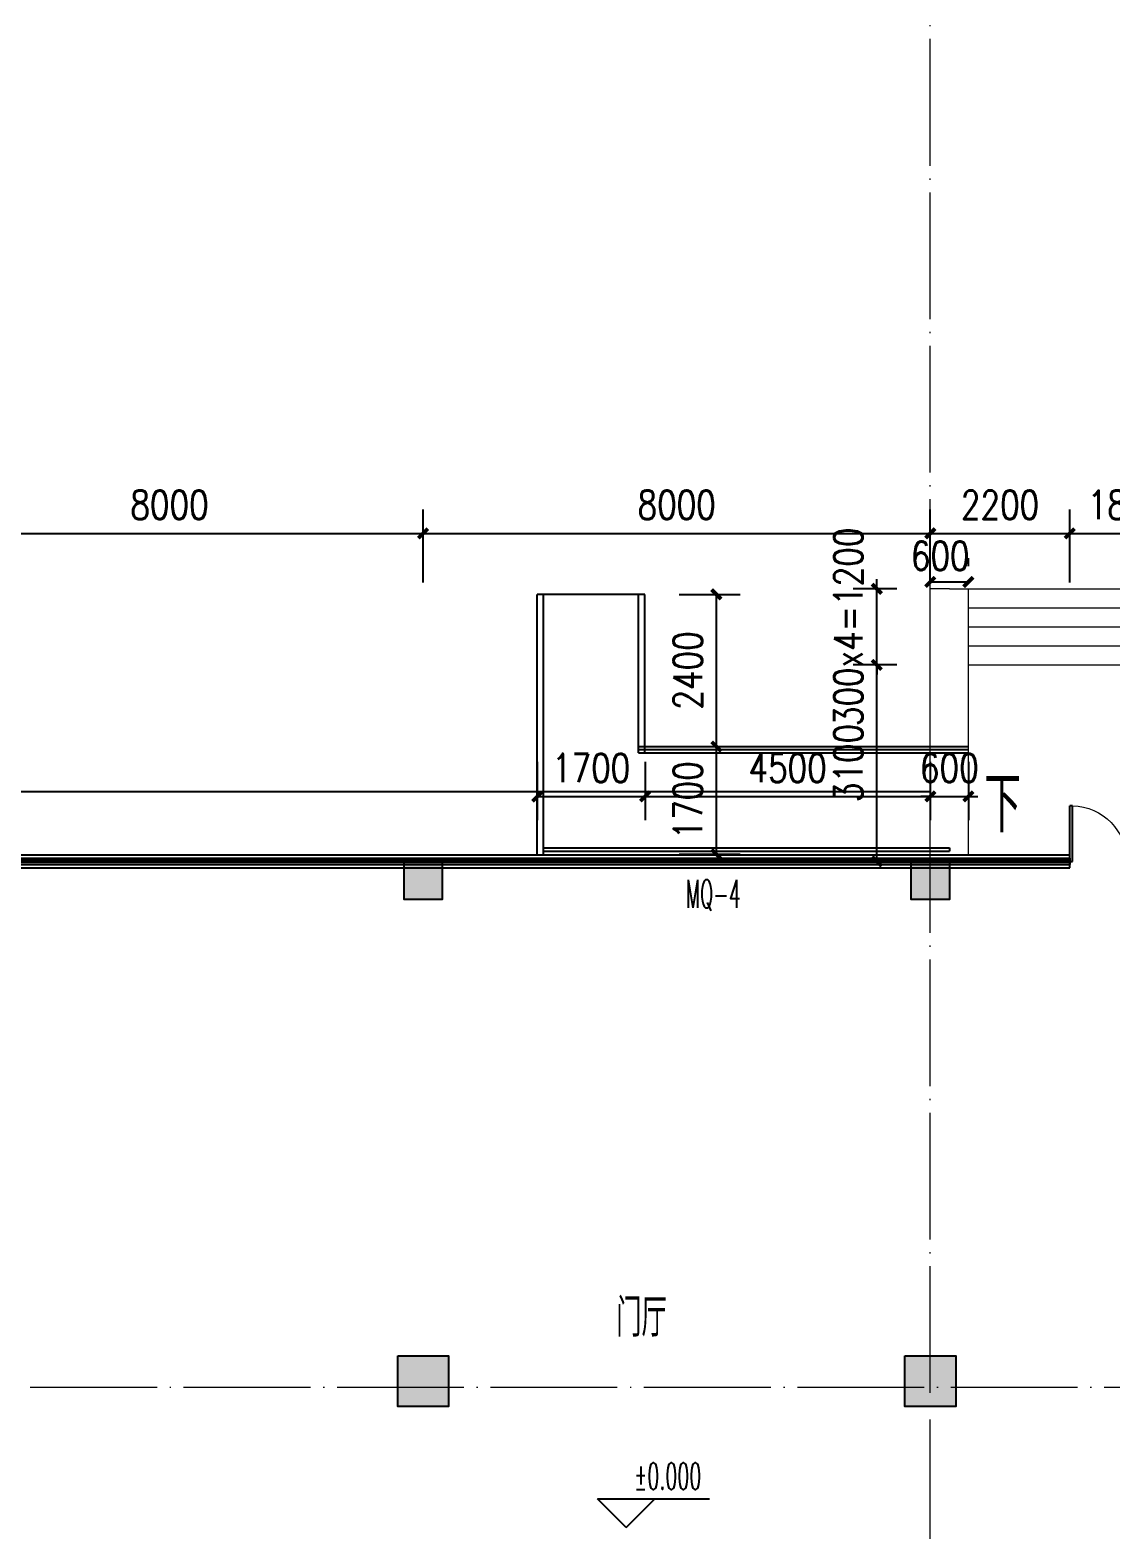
# Model space of a CAD drawing. Extents: x 1417642 to 3570900, y 124798 to 1191112.
# Drawn here: x 1479279 to 1496329, y 659885 to 683549 of the extents above; entities that cross this region are included whole.
import ezdxf

# ---------------------------------------------------------------- set-up
doc = ezdxf.new("R2010")
doc.units = 0
doc.header["$LTSCALE"] = 1000
doc.header["$MEASUREMENT"] = 0
doc.linetypes.add('DOTE', pattern=[2.42, 2, -0.2, 0.02, -0.2])
doc.layers.get('0').update_dxf_attribs({"linetype": 'CONTINUOUS'})
doc.layers.get('Defpoints').update_dxf_attribs({"linetype": 'CONTINUOUS'})
for name, color, linetype in [('colu', 2, 'CONTINUOUS'), ('CURTWALL', 132, 'CONTINUOUS'), ('DIM_ELEV', 3, 'CONTINUOUS'), ('DIM_SYMB', 3, 'CONTINUOUS'), ('DOTE', 1, 'DOTE'), ('PUB_DIM', 3, 'CONTINUOUS'), ('PUB_TEXT', 40, 'CONTINUOUS'), ('STAIR', 2, 'CONTINUOUS'), ('tiaozheng', 20, 'CONTINUOUS'), ('WINDOW', 2, 'CONTINUOUS'), ('WINDOW_TEXT', 7, 'CONTINUOUS'), ('屋面轮廓', 101, 'CONTINUOUS'), ('柱填充 @ 1', 8, 'CONTINUOUS')]:
    doc.layers.add(name, color=color, linetype=linetype)
doc.styles.add('_TCH_DIM', font='ROMANS', dxfattribs={"width": 0.7, "bigfont": 'Z'})
doc.styles.add('_TCH_WINDOW', font='ROMANS.shx', dxfattribs={"width": 0.7, "height": 400, "bigfont": 'Z.shx'})
doc.styles.add('DIM_FONT', font='SIMPLEX.shx', dxfattribs={"width": 0.8})
doc.styles.add('Z', font='ROMANS', dxfattribs={"width": 0.7, "bigfont": 'Z'})
doc.dimstyles.new('DIMN150', dxfattribs={"dimscale": 1.5, "dimtxt": 300, "dimasz": 100, "dimexe": 250, "dimexo": 300, "dimgap": 150, "dimtad": 1, "dimdec": 0, "dimzin": 0, "dimdsep": 46, "dimtxsty": 'DIM_FONT', "dimblk": 'ARCHTICK', "dimcen": 0.09, "dimdle": 1.5, "dimclrt": 7, "dimazin": 2, "dimtfac": 1, "dimtdec": 0, "dimtix": 1, "dimtmove": 2, "dimatfit": 3, "dimldrblk": 'ARCHTICK', "dimfxl": 1, "dimtolj": 1, "dimtzin": 0, "dimarcsym": 0})

# ---------------------------------------------------------------- blocks, each defined once
blk = doc.blocks.new('1')
at = {"layer": '柱填充 @ 1', "ltscale": 1000}
for points in [[(1449398, 706934), (1449998, 706934), (1449998, 706334), (1449398, 706334)], [(1457398, 706934), (1457998, 706934), (1457998, 706334), (1457398, 706334)], [(1449298, 699134), (1450098, 699134), (1450098, 698334), (1449298, 698334)], [(1457298, 699134), (1458098, 699134), (1458098, 698334), (1457298, 698334)]]:
    blk.add_hatch(color=256, dxfattribs=at).paths.add_polyline_path(points)
at = {"layer": 'colu', "ltscale": 1000}
for points in [[(1449398, 706934), (1449998, 706934), (1449998, 706334), (1449398, 706334)], [(1457398, 706934), (1457998, 706934), (1457998, 706334), (1457398, 706334)], [(1449298, 699134), (1450098, 699134), (1450098, 698334), (1449298, 698334)], [(1457298, 699134), (1458098, 699134), (1458098, 698334), (1457298, 698334)]]:
    blk.add_lwpolyline(points, close=True, dxfattribs=at)
blk = doc.blocks.new('_ArchTick')
at = {"color": 0, "linetype": 'ByBlock', "const_width": 0.4}
blk.add_lwpolyline([(-0.5, -0.5), (0.5, 0.5)], dxfattribs=at)
blk = doc.blocks.new('*D3265')
at = {"layer": 'Defpoints', "color": 0}
for p in [(1489070, 672246), (1490105, 672246), (1489070, 670546)]:
    blk.add_point(p, dxfattribs=at)
at = {"layer": 'PUB_DIM', "color": 0, "lineweight": -2}
for p, q in [((1489520, 672246), (1490480, 672246)), ((1490105, 670543), (1490105, 672248)), ((1489520, 670546), (1490480, 670546))]:
    blk.add_line(p, q, dxfattribs=at)
at = {"layer": 'PUB_DIM', "color": 0, "lineweight": -2, "xscale": 150, "yscale": 150, "zscale": 150}
for p, rotation in [((1490105, 672246), 90), ((1490105, 670546), 270)]:
    blk.add_blockref('_ArchTick', p, dxfattribs=dict(at, rotation=rotation))
at = {"layer": 'PUB_DIM', "color": 7, "insert": (1489655, 671396), "char_height": 450, "attachment_point": 5, "rotation": 90, "style": 'DIM_FONT'}
blk.add_mtext('\\A1;1700', dxfattribs=at)
blk = doc.blocks.new('*D3266')
at = {"layer": 'Defpoints', "color": 0}
for p in [(1489070, 674645), (1490105, 674645), (1489070, 672246)]:
    blk.add_point(p, dxfattribs=at)
at = {"layer": 'PUB_DIM', "color": 0, "lineweight": -2}
for p, q in [((1489520, 674645), (1490480, 674645)), ((1490105, 672243), (1490105, 674647)), ((1489520, 672246), (1490480, 672246))]:
    blk.add_line(p, q, dxfattribs=at)
at = {"layer": 'PUB_DIM', "color": 0, "lineweight": -2, "xscale": 150, "yscale": 150, "zscale": 150}
for p, rotation in [((1490105, 674645), 90), ((1490105, 672246), 270)]:
    blk.add_blockref('_ArchTick', p, dxfattribs=dict(at, rotation=rotation))
at = {"layer": 'PUB_DIM', "color": 7, "insert": (1489655, 673445), "char_height": 450, "attachment_point": 5, "rotation": 90, "style": 'DIM_FONT'}
blk.add_mtext('\\A1;2400', dxfattribs=at)
blk = doc.blocks.new('*D3267')
at = {"layer": 'Defpoints', "color": 0}
for p in [(1493479, 672455), (1494079, 672455), (1494079, 671457)]:
    blk.add_point(p, dxfattribs=at)
at = {"layer": 'PUB_DIM', "color": 0, "lineweight": -2}
for p, q in [((1493479, 672005), (1493479, 671082)), ((1494079, 672005), (1494079, 671082)), ((1493479, 671457), (1493329, 671457)), ((1493479, 671457), (1494079, 671457)), ((1494079, 671457), (1494229, 671457))]:
    blk.add_line(p, q, dxfattribs=at)
at = {"layer": 'PUB_DIM', "color": 0, "lineweight": -2, "xscale": 150, "yscale": 150, "zscale": 150}
blk.add_blockref('_ArchTick', (1493479, 671457), dxfattribs=at)
at = {"layer": 'PUB_DIM', "color": 0, "lineweight": -2, "xscale": 150, "yscale": 150, "zscale": 150, "rotation": 180}
blk.add_blockref('_ArchTick', (1494079, 671457), dxfattribs=at)
at = {"layer": 'PUB_DIM', "color": 7, "insert": (1493779, 671907), "char_height": 450, "attachment_point": 5, "style": 'DIM_FONT'}
blk.add_mtext('\\A1;600', dxfattribs=at)
blk = doc.blocks.new('*D3268')
at = {"layer": 'Defpoints', "color": 0}
for p in [(1488979, 672455), (1493479, 672455), (1493479, 671457)]:
    blk.add_point(p, dxfattribs=at)
at = {"layer": 'PUB_DIM', "color": 0, "lineweight": -2}
for p, q in [((1488979, 672005), (1488979, 671082)), ((1493479, 672005), (1493479, 671082)), ((1488976, 671457), (1493481, 671457))]:
    blk.add_line(p, q, dxfattribs=at)
at = {"layer": 'PUB_DIM', "color": 0, "lineweight": -2, "xscale": 150, "yscale": 150, "zscale": 150, "rotation": 180}
blk.add_blockref('_ArchTick', (1488979, 671457), dxfattribs=at)
at = {"layer": 'PUB_DIM', "color": 0, "lineweight": -2, "xscale": 150, "yscale": 150, "zscale": 150}
blk.add_blockref('_ArchTick', (1493479, 671457), dxfattribs=at)
at = {"layer": 'PUB_DIM', "color": 7, "insert": (1491229, 671907), "char_height": 450, "attachment_point": 5, "style": 'DIM_FONT'}
blk.add_mtext('\\A1;4500', dxfattribs=at)
blk = doc.blocks.new('*D3269')
at = {"layer": 'Defpoints', "color": 0}
for p in [(1487279, 672455), (1488979, 672455), (1488979, 671457)]:
    blk.add_point(p, dxfattribs=at)
at = {"layer": 'PUB_DIM', "color": 0, "lineweight": -2}
for p, q in [((1487279, 672005), (1487279, 671082)), ((1488979, 672005), (1488979, 671082)), ((1487276, 671457), (1488981, 671457))]:
    blk.add_line(p, q, dxfattribs=at)
at = {"layer": 'PUB_DIM', "color": 0, "lineweight": -2, "xscale": 150, "yscale": 150, "zscale": 150, "rotation": 180}
blk.add_blockref('_ArchTick', (1487279, 671457), dxfattribs=at)
at = {"layer": 'PUB_DIM', "color": 0, "lineweight": -2, "xscale": 150, "yscale": 150, "zscale": 150}
blk.add_blockref('_ArchTick', (1488979, 671457), dxfattribs=at)
at = {"layer": 'PUB_DIM', "color": 7, "insert": (1488129, 671907), "char_height": 450, "attachment_point": 5, "style": 'DIM_FONT'}
blk.add_mtext('\\A1;1700', dxfattribs=at)
blk = doc.blocks.new('*D3492')
at = {"layer": 'Defpoints', "color": 0}
for p in [(1494079, 674841), (1493479, 674641), (1494079, 674641)]:
    blk.add_point(p, dxfattribs=at)
at = {"layer": 'PUB_DIM', "color": 0, "lineweight": -2}
for p, q in [((1493479, 675091), (1493479, 675216)), ((1494079, 675091), (1494079, 675216)), ((1493477, 674841), (1494081, 674841))]:
    blk.add_line(p, q, dxfattribs=at)
at = {"layer": 'PUB_DIM', "color": 0, "lineweight": -2, "xscale": 150, "yscale": 150, "zscale": 150, "rotation": 180}
blk.add_blockref('_ArchTick', (1493479, 674841), dxfattribs=at)
at = {"layer": 'PUB_DIM', "color": 0, "lineweight": -2, "xscale": 150, "yscale": 150, "zscale": 150}
blk.add_blockref('_ArchTick', (1494079, 674841), dxfattribs=at)
at = {"layer": 'PUB_DIM', "color": 7, "insert": (1493635, 675253), "char_height": 450, "attachment_point": 5, "style": 'DIM_FONT'}
blk.add_mtext('\\A1;600', dxfattribs=at)
blk = doc.blocks.new('*D3588')
at = {"layer": 'Defpoints', "color": 0}
for p in [(1492635, 674733), (1493403, 674733), (1493403, 673533)]:
    blk.add_point(p, dxfattribs=at)
at = {"layer": 'PUB_DIM', "color": 0, "lineweight": -2}
for p, q in [((1492953, 674733), (1492260, 674733)), ((1492635, 674733), (1492635, 674883)), ((1492635, 673533), (1492635, 674733)), ((1492953, 673533), (1492260, 673533)), ((1492635, 673533), (1492635, 673383))]:
    blk.add_line(p, q, dxfattribs=at)
at = {"layer": 'PUB_DIM', "color": 0, "lineweight": -2, "xscale": 150, "yscale": 150, "zscale": 150}
for p, rotation in [((1492635, 674733), 270), ((1492635, 673533), 90)]:
    blk.add_blockref('_ArchTick', p, dxfattribs=dict(at, rotation=rotation))
at = {"layer": 'PUB_DIM', "color": 7, "insert": (1492185, 674133), "char_height": 450, "attachment_point": 5, "rotation": 90, "style": 'DIM_FONT'}
blk.add_mtext('\\A1;300x4=1200', dxfattribs=at)
blk = doc.blocks.new('*D3589')
at = {"layer": 'Defpoints', "color": 0}
for p in [(1492635, 673533), (1493403, 673533), (1493403, 670433)]:
    blk.add_point(p, dxfattribs=at)
at = {"layer": 'PUB_DIM', "color": 0, "lineweight": -2}
for p, q in [((1492953, 673533), (1492260, 673533)), ((1492635, 670431), (1492635, 673535)), ((1492953, 670433), (1492260, 670433))]:
    blk.add_line(p, q, dxfattribs=at)
at = {"layer": 'PUB_DIM', "color": 0, "lineweight": -2, "xscale": 150, "yscale": 150, "zscale": 150}
for p, rotation in [((1492635, 673533), 90), ((1492635, 670433), 270)]:
    blk.add_blockref('_ArchTick', p, dxfattribs=dict(at, rotation=rotation))
at = {"layer": 'PUB_DIM', "color": 7, "insert": (1492185, 671983), "char_height": 450, "attachment_point": 5, "rotation": 90, "style": 'DIM_FONT'}
blk.add_mtext('\\A1;3100', dxfattribs=at)
blk = doc.blocks.new('*D3909')
at = {"layer": 'Defpoints', "color": 0}
for p in [(1497479, 675608), (1495679, 674382), (1497479, 674382)]:
    blk.add_point(p, dxfattribs=at)
at = {"layer": 'PUB_DIM', "color": 0, "lineweight": -2}
for p, q in [((1495679, 674832), (1495679, 675983)), ((1497479, 674832), (1497479, 675983)), ((1495677, 675608), (1497481, 675608))]:
    blk.add_line(p, q, dxfattribs=at)
at = {"layer": 'PUB_DIM', "color": 0, "lineweight": -2, "xscale": 150, "yscale": 150, "zscale": 150, "rotation": 180}
blk.add_blockref('_ArchTick', (1495679, 675608), dxfattribs=at)
at = {"layer": 'PUB_DIM', "color": 0, "lineweight": -2, "xscale": 150, "yscale": 150, "zscale": 150}
blk.add_blockref('_ArchTick', (1497479, 675608), dxfattribs=at)
at = {"layer": 'PUB_DIM', "color": 7, "insert": (1496579, 676058), "char_height": 450, "attachment_point": 5, "style": 'DIM_FONT'}
blk.add_mtext('\\A1;1800', dxfattribs=at)
blk = doc.blocks.new('*D3910')
at = {"layer": 'Defpoints', "color": 0}
for p in [(1495679, 675608), (1493479, 674382), (1495679, 674382)]:
    blk.add_point(p, dxfattribs=at)
at = {"layer": 'PUB_DIM', "color": 0, "lineweight": -2}
for p, q in [((1493479, 674832), (1493479, 675983)), ((1495679, 674832), (1495679, 675983)), ((1493477, 675608), (1495681, 675608))]:
    blk.add_line(p, q, dxfattribs=at)
at = {"layer": 'PUB_DIM', "color": 0, "lineweight": -2, "xscale": 150, "yscale": 150, "zscale": 150, "rotation": 180}
blk.add_blockref('_ArchTick', (1493479, 675608), dxfattribs=at)
at = {"layer": 'PUB_DIM', "color": 0, "lineweight": -2, "xscale": 150, "yscale": 150, "zscale": 150}
blk.add_blockref('_ArchTick', (1495679, 675608), dxfattribs=at)
at = {"layer": 'PUB_DIM', "color": 7, "insert": (1494579, 676058), "char_height": 450, "attachment_point": 5, "style": 'DIM_FONT'}
blk.add_mtext('\\A1;2200', dxfattribs=at)
blk = doc.blocks.new('*D3911')
at = {"layer": 'Defpoints', "color": 0}
for p in [(1493479, 675608), (1485479, 674382), (1493479, 674382)]:
    blk.add_point(p, dxfattribs=at)
at = {"layer": 'PUB_DIM', "color": 0, "lineweight": -2}
for p, q in [((1485479, 674832), (1485479, 675983)), ((1493479, 674832), (1493479, 675983)), ((1485477, 675608), (1493481, 675608))]:
    blk.add_line(p, q, dxfattribs=at)
at = {"layer": 'PUB_DIM', "color": 0, "lineweight": -2, "xscale": 150, "yscale": 150, "zscale": 150, "rotation": 180}
blk.add_blockref('_ArchTick', (1485479, 675608), dxfattribs=at)
at = {"layer": 'PUB_DIM', "color": 0, "lineweight": -2, "xscale": 150, "yscale": 150, "zscale": 150}
blk.add_blockref('_ArchTick', (1493479, 675608), dxfattribs=at)
at = {"layer": 'PUB_DIM', "color": 7, "insert": (1489479, 676058), "char_height": 450, "attachment_point": 5, "style": 'DIM_FONT'}
blk.add_mtext('\\A1;8000', dxfattribs=at)
blk = doc.blocks.new('*D3912')
at = {"layer": 'Defpoints', "color": 0}
for p in [(1485479, 675608), (1477479, 674382), (1485479, 674382)]:
    blk.add_point(p, dxfattribs=at)
at = {"layer": 'PUB_DIM', "color": 0, "lineweight": -2}
for p, q in [((1477479, 674832), (1477479, 675983)), ((1485479, 674832), (1485479, 675983)), ((1477477, 675608), (1485481, 675608))]:
    blk.add_line(p, q, dxfattribs=at)
at = {"layer": 'PUB_DIM', "color": 0, "lineweight": -2, "xscale": 150, "yscale": 150, "zscale": 150, "rotation": 180}
blk.add_blockref('_ArchTick', (1477479, 675608), dxfattribs=at)
at = {"layer": 'PUB_DIM', "color": 0, "lineweight": -2, "xscale": 150, "yscale": 150, "zscale": 150}
blk.add_blockref('_ArchTick', (1485479, 675608), dxfattribs=at)
at = {"layer": 'PUB_DIM', "color": 7, "insert": (1481479, 676058), "char_height": 450, "attachment_point": 5, "style": 'DIM_FONT'}
blk.add_mtext('\\A1;8000', dxfattribs=at)
blk = doc.blocks.new('$DorLib2D$00000002')
for p, q in [((-0.5, 0), (-0.5, 0.4875)), ((-0.475, 0.4875), (-0.5, 0.4875)), ((-0.475, 0), (-0.475, 0.4875)), ((0.475, 0), (0.475, 0.4875)), ((0.475, 0.4875), (0.5, 0.4875)), ((0.5, 0), (0.5, 0.4875)), ((-0.5, 0), (-0.475, 0)), ((0.5, 0), (0.475, 0))]:
    blk.add_line(p, q)
at = {"lineweight": 13}
for centre, start, end in [((-0.4875, 0), 0, 88.53072), ((0.4875, 0), 91.46928, 180)]:
    blk.add_arc(centre, 0.4875, start, end, dxfattribs=at)
blk = doc.blocks.new('$TCHSYS$WIN2D')
for p, q in [((-0.5, 0.5), (0.5, 0.5)), ((-0.5, 0.5), (-0.5, -0.5)), ((0.5, 0.5), (0.5, -0.5)), ((0.5, 0.1667), (-0.5, 0.1667)), ((0.5, -0.1667), (-0.5, -0.1667)), ((-0.5, -0.5), (0.5, -0.5))]:
    blk.add_line(p, q)

msp = doc.modelspace()

# ---------------------------------------------------------------- linework, layer by layer
at = {"layer": 'CURTWALL', "color": 2}
for p, q in [((1495678.8, 670533.2), (1477778.8, 670533.2)), ((1477778.8, 670433.2), (1495678.8, 670433.2)), ((1495678.8, 670333.2), (1495678.8, 670533.2)), ((1477778.8, 670333.2), (1495678.8, 670333.2))]:
    msp.add_line(p, q, dxfattribs=at)
at = {"layer": 'DIM_ELEV'}
for p, q in [((1488681.8, 659924.3), (1488231.8, 660374.3)), ((1488231.8, 660374.3), (1489998, 660374.3)), ((1488681.8, 659924.3), (1489131.8, 660374.3))]:
    msp.add_line(p, q, dxfattribs=at)
at = {"layer": 'DIM_SYMB'}
msp.add_lwpolyline([(1494078.8, 671328, 0, 0, 0), (1488090.5, 671328, 0, 0, 0), (1488090.5, 673895.2, 200, 0, 0), (1488090.5, 674645.2, 0, 0, 0)], format="xyseb", dxfattribs=at)
at = {"layer": 'DOTE', "lineweight": 0}
msp.add_line((1493478.8, 647527.2, 0), (1493478.8, 754412.6, 0), dxfattribs=at)
at = {"layer": 'DOTE', "lineweight": 0, "elevation": 0}
msp.add_lwpolyline([(1597442.3, 662133.2), (1431709.3, 662133.2)], dxfattribs=at)
at = {"layer": 'STAIR', "lineweight": 0}
for p, q in [((1493478.8, 672245.6, 0), (1493478.8, 674733.2, 0)), ((1493778.8, 674733.2, 0), (1493478.8, 674733.2, 0)), ((1493778.8, 674733.2, 0), (1510978.8, 674733.2, 0)), ((1494078.8, 670533.2), (1494078.8, 674733.2, 0)), ((1494078.8, 674433.2, 0), (1510978.8, 674433.2, 0)), ((1494078.8, 674133.2, 0), (1510978.8, 674133.2, 0)), ((1494078.8, 673833.2, 0), (1510978.8, 673833.2, 0)), ((1494078.8, 673533.2, 0), (1510978.8, 673533.2, 0))]:
    msp.add_line(p, q, dxfattribs=at)
at = {"layer": 'STAIR'}
for p, q in [((1487278.5, 670545.6, 0), (1487278.5, 674233.2, 0)), ((1488878.5, 672245.6, 0), (1493478.9, 672245.6, 0)), ((1488878.5, 672245.6, 0), (1494078.8, 672245.6, 0)), ((1488878.5, 672195.6, 0), (1494078.8, 672195.6, 0)), ((1488878.5, 672195.6, 0), (1494078.8, 672195.6, 0)), ((1488878.5, 672145.6, 0), (1494078.8, 672145.6, 0)), ((1488878.5, 672145.6, 0), (1493478.8, 672145.6, 0)), ((1487378.5, 670645.6, 0), (1493778.9, 670645.6, 0)), ((1487378.5, 670645.6, 0), (1493778.9, 670645.6, 0)), ((1493778.9, 670645.6, 0), (1493778.9, 670595.6, 0)), ((1493778.9, 670645.6, 0), (1493778.9, 670595.6, 0)), ((1487378.5, 670595.6, 0), (1493778.9, 670595.6, 0)), ((1487378.5, 670595.6, 0), (1493778.9, 670595.6, 0))]:
    msp.add_line(p, q, dxfattribs=at)
at = {"layer": 'STAIR', "elevation": 0}
for points in [[(1487278.5, 670545.6), (1487278.5, 674645.2)], [(1488978.5, 674645.2), (1487278.5, 674645.2)], [(1487378.5, 670545.6), (1487378.5, 674645.2)], [(1487378.5, 670545.6), (1487378.5, 674645.2)], [(1488878.5, 672145.6), (1488878.5, 674645.2)], [(1488878.5, 672145.6), (1488878.5, 674645.2)], [(1488978.5, 672145.6), (1488978.5, 674645.2)], [(1488978.5, 672145.6), (1488978.5, 674645.2)]]:
    msp.add_lwpolyline(points, dxfattribs=at)
at = {"layer": '屋面轮廓', "elevation": 0}
msp.add_lwpolyline([(1472678.8, 671533.2), (1493478.8, 671533.2)], dxfattribs=at)

# ---------------------------------------------------------------- block references
at = {"layer": 'tiaozheng', "color": 2}
msp.add_blockref('1', (35780.9, -36500.5, 0), dxfattribs=at)
at = {"layer": 'WINDOW', "lineweight": 0, "xscale": -1800, "yscale": 1800, "zscale": -1800, "rotation": 3.427928207852771e-10}
msp.add_blockref('$DorLib2D$00000002', (1496578.8, 670433.2), dxfattribs=at)
at = {"layer": 'WINDOW', "xscale": 17900, "yscale": 100, "zscale": 17900, "rotation": 3.427928207852771e-10}
msp.add_blockref('$TCHSYS$WIN2D', (1486728.8, 670433.2), dxfattribs=at)

# ---------------------------------------------------------------- texts
at = {"layer": 'PUB_TEXT'}
for s, height, style, width, p in [('下', 875, '_TCH_DIM', 0.7, (1494329.1, 670890.5)), ('门厅', 600, 'Z', 0.7, (1488524, 662935.1, 0)), ('%%P0.000', 420, '_TCH_DIM', 0.525, (1488808.5, 660524.4))]:
    msp.add_text(s, height=height, dxfattribs=dict(at, style=style, width=width)).set_placement(p)
at = {"layer": 'WINDOW_TEXT', "style": '_TCH_WINDOW', "width": 0.494118}
msp.add_text('MQ-4', height=446.25, dxfattribs=at).set_placement((1489619.8, 669697.6))

# ---------------------------------------------------------------- dimensions: what is measured, and where the dimension line sits
at = {"layer": 'PUB_DIM'}
for p1, p2, distance, picture, middle in [((1477478.8, 674381.7), (1485478.8, 674381.7), 1226.2, '*D3912', (1481478.8, 676057.9)), ((1485478.8, 674381.7), (1493478.8, 674381.7), 1226.2, '*D3911', (1489478.8, 676057.9)), ((1493478.8, 674381.7), (1495678.8, 674381.7), 1226.2, '*D3910', (1494578.8, 676057.9)), ((1495678.8, 674381.7), (1497478.8, 674381.7), 1226.2, '*D3909', (1496578.8, 676057.9)), ((1489070, 672245.6), (1489070, 674645.2), -1035.3, '*D3266', (1489655.3, 673445.4)), ((1493402.5, 670433.2), (1493402.5, 673533.2), 767.3, '*D3589', (1492185.3, 671983.2)), ((1487278.5, 672454.7), (1488978.5, 672454.7), -997.7, '*D3269', (1488128.5, 671907)), ((1488978.5, 672454.7), (1493478.8, 672454.7), -997.7, '*D3268', (1491228.7, 671907)), ((1489070, 670545.6), (1489070, 672245.6), -1035.3, '*D3265', (1489655.3, 671395.6)), ((1493478.8, 672454.7), (1494078.8, 672454.7), -997.7, '*D3267', (1493778.8, 671907))]:
    dim = msp.add_aligned_dim(p1=p1, p2=p2, distance=distance, dimstyle='DIMN150', dxfattribs=at)
    dim.commit()
    dim.dimension.update_dxf_attribs({"geometry": picture, "text_midpoint": middle})
dim = msp.add_aligned_dim(p1=(1493402.5, 673533.2), p2=(1493402.5, 674733.2), distance=767.3, text='300x4=1200', dimstyle='DIMN150', dxfattribs=at)
dim.commit()
dim.dimension.update_dxf_attribs({"geometry": '*D3588', "text_midpoint": (1492185.3, 674133.2)})
dim = msp.add_linear_dim(base=(1494078.8, 674840.8), p1=(1493478.8, 674640.5), p2=(1494078.8, 674640.5), angle=0, dimstyle='DIMN150', dxfattribs=at)
dim.commit()
dim.dimension.update_dxf_attribs({"geometry": '*D3492', "text_midpoint": (1493635.1, 675253.3), "dimtype": 129})

doc.saveas('drawing.dxf')
